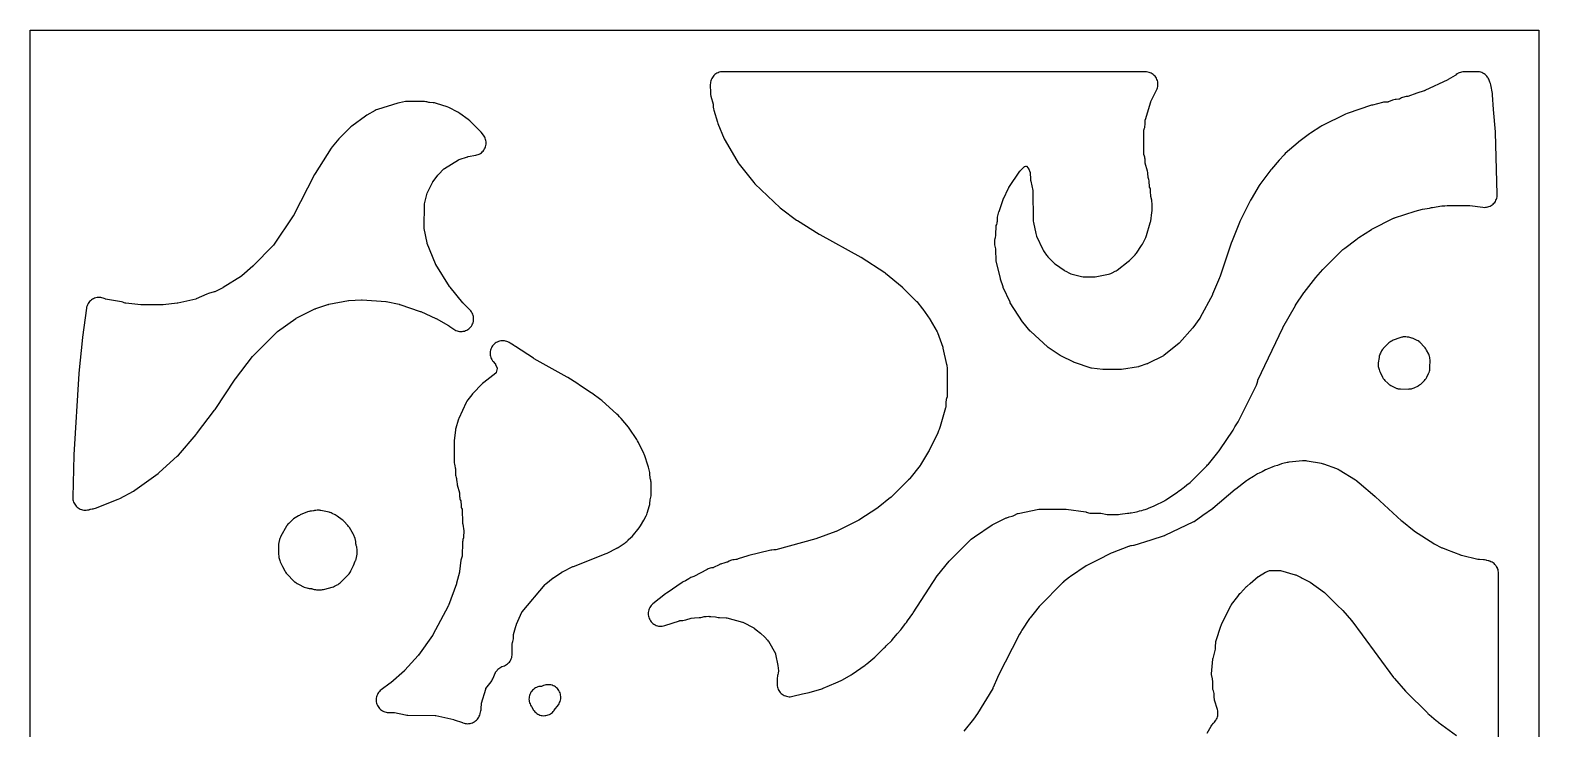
# Model space of a CAD drawing. Header units: millimetres. Extents: x 0 to 300, y 0 to 300.
# Drawn here: x 0 to 299.9, y 161.1 to 300 of the extents above; entities that cross this region are included whole.
import ezdxf

# ---------------------------------------------------------------- set-up
doc = ezdxf.new("R2010")
doc.units = ezdxf.units.MM
doc.layers.add('CUT', color=7, linetype='CONTINUOUS')

msp = doc.modelspace()

# ---------------------------------------------------------------- linework, layer by layer
at = {"layer": 'CUT'}
for points in [[(0.0501, 0.0006), (0.0029, 0.0029), (0.0006, 0.0501), (0, 0.0614), (0, 299.9386), (0.0006, 299.9499), (0.0029, 299.9971), (0.0501, 299.9994), (0.0614, 300), (299.8528, 300), (299.9113, 299.9971), (299.9141, 299.9386), (299.9141, 0.0614), (299.9113, 0.0029), (299.8528, 0), (299.8528, 0), (0.0614, 0)], [(122.8726, 183.7618), (122.909, 183.5152), (122.9699, 183.2735), (123.0544, 183.0391), (123.1619, 182.8143), (123.2913, 182.6013), (123.4412, 182.4022), (123.6102, 182.219), (123.7966, 182.0536), (123.9985, 181.9075), (124.214, 181.7823), (124.4409, 181.6791), (124.6769, 181.5991), (124.9197, 181.5429), (125.1669, 181.5112), (125.416, 181.5043), (125.6646, 181.5222), (125.9101, 181.5648), (126.1502, 181.6316), (129.0531, 182.5976), (129.0582, 182.5991), (129.1078, 182.6113), (129.134, 182.6152), (129.1576, 182.6173), (129.7389, 182.6543), (130.0377, 182.6915), (130.3298, 182.7644), (131.422, 183.1078), (132.0386, 183.1825), (133.0081, 183.2146), (133.309, 183.2429), (133.6043, 183.3072), (134.0066, 183.4208), (134.3933, 183.4676), (134.8995, 183.4715), (135.0079, 183.4623), (135.0874, 183.4556), (135.2805, 183.4393), (136.2144, 183.3605), (136.4769, 183.2936), (136.7453, 183.2407), (137.018, 183.2174), (138.3424, 183.1771), (138.3643, 183.1758), (138.4582, 183.1618), (138.4752, 183.1577), (141.5775, 182.311), (141.5955, 182.3056), (141.6345, 182.2906), (141.6411, 182.2875), (143.8647, 181.158), (143.8745, 181.1527), (143.8776, 181.1504), (143.8903, 181.1408), (143.9373, 181.1054), (144.3218, 180.8154), (145.1684, 180.1549), (146.0331, 179.3033), (146.601, 178.7236), (146.719, 178.5595), (146.7494, 178.5171), (146.7519, 178.5136), (146.7522, 178.5132), (148.1521, 176.0622), (148.1617, 176.0443), (148.1784, 176.0059), (148.1786, 176.0055), (148.1787, 176.0053), (148.1788, 176.0048), (148.1797, 176.0025), (148.1922, 175.9624), (148.1966, 175.9426), (148.6344, 173.7133), (148.7788, 172.6273), (148.7225, 172.1557), (148.6472, 171.9213), (148.5882, 171.7049), (148.5488, 171.4841), (148.5294, 171.2607), (148.4849, 170.1968), (148.4823, 170.1566), (148.4786, 169.908), (148.4996, 169.6603), (148.5451, 169.4159), (148.6147, 169.1773), (148.7076, 168.9467), (148.8229, 168.7265), (148.9596, 168.5188), (149.1162, 168.3258), (149.2912, 168.1492), (149.4828, 167.9909), (149.6893, 167.8524), (149.9084, 167.7351), (150.1382, 167.6402), (150.3762, 167.5685), (150.6202, 167.5208), (150.8677, 167.4976), (151.1162, 167.4991), (151.3635, 167.5253), (151.6068, 167.5759), (153.5534, 168.0826), (154.5476, 168.2458), (154.8609, 168.3182), (157.3653, 169.0695), (157.4821, 169.1118), (157.4986, 169.1168), (157.5459, 169.135), (157.6311, 169.1659), (157.6736, 169.1841), (160.1409, 170.2408), (160.141, 170.2408), (160.1411, 170.2409), (161.2347, 170.7092), (161.4916, 170.8372), (163.2326, 171.8328), (163.2343, 171.8337), (163.4355, 171.9619), (166.0263, 173.7919), (166.091, 173.8439), (166.1354, 173.8754), (166.3048, 174.0067), (167.914, 175.3683), (168.0624, 175.5046), (169.463, 176.8982), (169.776, 177.1834), (169.9379, 177.3452), (170.1932, 177.6248), (171.2652, 178.6914), (171.4299, 178.8722), (172.3456, 179.9816), (173.1024, 180.8102), (173.2744, 181.0205), (173.8279, 181.7774), (174.0311, 182.0236), (174.1877, 182.235), (174.4281, 182.5982), (175.4676, 184.0198), (175.5473, 184.1355), (180.3305, 191.5134), (180.3666, 191.566), (180.4054, 191.6165), (182.7141, 194.4589), (185.5197, 197.2734), (187.0398, 198.7844), (187.0398, 198.7845), (187.7055, 199.2535), (191.2298, 201.6449), (191.2456, 201.6549), (194.0227, 203.044), (194.0388, 203.0516), (194.1105, 203.0793), (194.1275, 203.0845), (194.614, 203.2215), (195.1948, 203.3851), (195.4428, 203.4692), (195.6807, 203.5787), (196.2705, 203.8889), (196.2867, 203.8969), (196.3229, 203.9117), (196.3603, 203.9229), (196.378, 203.9268), (200.5222, 204.7427), (203.3145, 204.7571), (205.9396, 204.7571), (205.9504, 204.7567), (209.8451, 204.2315), (209.8619, 204.2288), (209.8979, 204.2206), (209.9332, 204.209), (209.9485, 204.2028), (209.9547, 204.2002), (209.9551, 204.2), (209.9553, 204.1999), (210.1823, 204.1148), (210.4164, 204.0522), (210.6554, 204.0125), (210.8972, 203.9961), (212.7108, 203.9614), (212.7776, 203.9578), (212.7802, 203.9576), (212.8545, 203.9483), (214.0865, 203.7337), (214.315, 203.7047), (214.5451, 203.6968), (214.5756, 203.6972), (214.7105, 203.6943), (215.0602, 203.7029), (216.013, 203.7142), (216.2902, 203.7329), (216.2916, 203.7332), (216.3838, 203.7355), (216.701, 203.7636), (218.1527, 203.986), (218.4305, 203.9949), (218.6605, 204.0129), (218.8878, 204.052), (219.5864, 204.2057), (219.9063, 204.2547), (220.2121, 204.3214), (220.5518, 204.4181), (221.0092, 204.5187), (221.3497, 204.6195), (221.635, 204.7264), (221.8519, 204.7881), (222.0359, 204.8483), (222.2147, 204.9225), (222.4602, 205.0358), (223.3442, 205.3673), (223.5902, 205.4749), (225.5, 206.4359), (225.5555, 206.4689), (225.6236, 206.5037), (225.7915, 206.6067), (228.0838, 208.1411), (228.2425, 208.2565), (228.8994, 208.7753), (229.2093, 208.9914), (229.3956, 209.1348), (229.9553, 209.609), (230.576, 210.0991), (230.7884, 210.2874), (230.9777, 210.4754), (231.1965, 210.6608), (231.3628, 210.8152), (233.1653, 212.6482), (233.8851, 213.3631), (234.062, 213.5584), (234.0698, 213.568), (234.071, 213.5692), (234.2331, 213.751), (236.0757, 216.0318), (236.3033, 216.3113), (236.3199, 216.334), (236.3591, 216.3825), (236.4911, 216.5617), (239.1326, 220.503), (239.2777, 220.7486), (239.4966, 221.1729), (239.9838, 221.9185), (240.1267, 222.1673), (243.7753, 229.4581), (243.8602, 229.6468), (243.9292, 229.8418), (243.9818, 230.0419), (243.9851, 230.0572), (243.997, 230.1115), (244.0299, 230.2617), (244.035, 230.2823), (244.0646, 230.3691), (244.0732, 230.3886), (249.0055, 240.8203), (249.0249, 240.8594), (249.0293, 240.8675), (249.0457, 240.8978), (251.514, 245.2606), (251.5369, 245.2993), (251.5612, 245.3371), (253.204, 247.7891), (253.2281, 247.8238), (253.2535, 247.8577), (255.5842, 250.8532), (256.971, 252.4072), (257.8722, 253.3418), (260.3482, 255.7746), (260.5114, 255.9319), (260.5769, 255.9951), (260.6387, 256.0546), (260.9807, 256.3845), (261.3369, 256.6672), (263.5223, 258.3341), (263.834, 258.5719), (263.9478, 258.6587), (264.1028, 258.7769), (266.6317, 260.3914), (266.6851, 260.4236), (266.7384, 260.452), (271.0482, 262.6034), (271.1247, 262.6383), (271.2034, 262.6677), (275.3068, 264.036), (276.8196, 264.4124), (278.1552, 264.6096), (278.385, 264.6546), (278.6096, 264.7209), (278.7441, 264.7748), (280.6647, 265.0512), (280.7923, 265.064), (281.0232, 265.087), (281.2212, 265.1067), (281.7045, 265.1549), (284.4095, 265.1682), (286.1931, 265.1552), (288.8028, 264.8003), (289.0427, 264.7794), (289.2834, 264.7817), (289.5229, 264.8071), (289.7587, 264.8554), (289.9889, 264.9262), (290.2111, 265.0188), (290.4234, 265.1323), (290.6238, 265.2658), (290.8105, 265.4179), (290.9816, 265.5873), (291.1357, 265.7723), (291.2712, 265.9713), (291.387, 266.1824), (291.4819, 266.4037), (291.5551, 266.633), (291.6059, 266.8684), (291.6339, 267.1075), (291.6386, 267.3483), (291.6377, 267.3831), (291.2903, 279.6544), (291.2837, 279.7789), (290.9331, 284.2564), (290.9331, 284.2566), (290.9331, 284.2567), (290.933, 284.2571), (290.7056, 287.1612), (290.6928, 287.2585), (290.6714, 287.4215), (290.3503, 289.1546), (290.2831, 289.4293), (290.1854, 289.6946), (289.951, 290.2345), (289.8429, 290.4536), (289.7709, 290.5695), (289.7139, 290.6611), (289.5653, 290.855), (289.3985, 291.0334), (289.3853, 291.0451), (289.2151, 291.1947), (289.0168, 291.3374), (288.9143, 291.3969), (288.8055, 291.46), (288.7516, 291.4846), (288.5833, 291.5614), (288.3522, 291.6407), (288.1145, 291.697), (287.8725, 291.7298), (287.6284, 291.7389), (286.8247, 291.7295), (286.8246, 291.7295), (286.8244, 291.7295), (285.0118, 291.7082), (284.7807, 291.6947), (284.5518, 291.66), (284.3271, 291.6042), (284.1086, 291.5279), (283.898, 291.4317), (283.7577, 291.3511), (283.6973, 291.3164), (283.508, 291.1831), (283.4606, 291.1425), (283.332, 291.0328), (283.3292, 291.0302), (283.318, 291.0197), (283.2829, 290.9934), (283.2657, 290.9825), (281.9044, 290.1755), (281.8548, 290.1477), (281.804, 290.1222), (277.2378, 287.9741), (277.2224, 287.9669), (277.2203, 287.966), (277.1578, 287.9388), (277.0917, 287.9146), (275.6916, 287.4483), (273.8691, 286.8412), (273.8558, 286.8372), (273.8504, 286.8355), (273.7681, 286.8173), (273.7487, 286.8146), (273.5092, 286.7872), (273.2819, 286.7506), (273.059, 286.6932), (272.8424, 286.6156), (272.6338, 286.5183), (272.222, 286.3028), (272.2047, 286.2943), (272.1808, 286.2848), (272.1662, 286.279), (272.137, 286.2739), (272.1254, 286.2719), (272.1062, 286.27), (271.5754, 286.2329), (271.3252, 286.2026), (271.0793, 286.1473), (270.8402, 286.0676), (270.0086, 285.7427), (269.9908, 285.7363), (269.9902, 285.736), (269.9497, 285.7249), (269.9082, 285.718), (269.8887, 285.7163), (269.276, 285.6795), (269.0482, 285.6553), (268.8236, 285.6104), (266.8331, 285.1162), (266.7571, 285.0941), (266.6431, 285.061), (261.8259, 283.4512), (261.4989, 283.3155), (256.7783, 280.9515), (256.567, 280.8325), (254.5163, 279.5429), (254.3384, 279.42), (252.2058, 277.806), (252.097, 277.7174), (252.0673, 277.6932), (249.52, 275.4622), (249.3005, 275.2446), (248.3248, 274.1493), (246.7616, 272.3947), (246.6176, 272.2174), (244.4559, 269.2918), (244.3246, 269.0953), (242.7028, 266.4005), (242.6083, 266.2287), (240.5444, 262.0974), (240.4699, 261.9481), (240.3851, 261.7593), (238.7879, 257.7663), (238.7841, 257.7558), (238.7392, 257.6338), (236.469, 250.8747), (236.4549, 250.835), (236.4394, 250.7958), (235.0728, 247.5154), (235.0503, 247.4648), (235.0381, 247.4404), (235.0255, 247.4152), (232.6222, 242.885), (232.5815, 242.8141), (232.536, 242.7463), (231.1649, 240.8457), (231.1315, 240.8019), (231.1268, 240.7957), (231.0861, 240.7477), (228.4792, 237.8375), (228.4756, 237.8337), (228.4187, 237.7793), (228.4051, 237.7678), (225.386, 235.341), (225.3702, 235.329), (225.2981, 235.2826), (225.2806, 235.2732), (222.1609, 233.705), (222.1362, 233.6937), (222.084, 233.6697), (222.0049, 233.64), (220.4326, 233.1124), (220.4279, 233.1109), (220.3983, 233.1033), (220.3544, 233.0922), (220.3375, 233.0889), (216.9825, 232.5248), (216.9823, 232.5248), (216.9772, 232.524), (216.8959, 232.517), (216.8895, 232.5169), (216.8774, 232.5166), (213.3702, 232.5255), (213.3009, 232.5277), (213.2486, 232.5324), (213.2319, 232.534), (211.0135, 232.799), (210.9948, 232.8017), (210.9151, 232.8194), (210.897, 232.8249), (207.6028, 233.9168), (207.538, 233.9409), (207.5221, 233.9468), (207.5108, 233.952), (207.4437, 233.9826), (204.8762, 235.2696), (204.8095, 235.3057), (204.8074, 235.307), (204.7451, 235.3461), (202.3934, 236.9277), (202.3226, 236.9791), (202.2559, 237.0357), (198.9201, 240.0753), (198.8621, 240.1319), (198.808, 240.1923), (197.363, 241.9231), (197.3183, 241.9801), (197.2771, 242.0397), (194.83, 245.8239), (194.8275, 245.8278), (194.7931, 245.8902), (194.7904, 245.896), (194.7861, 245.9048), (193.4532, 248.839), (193.4289, 248.8964), (193.4257, 248.9053), (193.4077, 248.955), (192.8954, 250.4913), (192.8785, 250.5465), (192.8642, 250.6025), (192.0551, 254.1382), (192.0523, 254.1521), (192.0513, 254.1568), (192.0412, 254.2384), (192.0411, 254.2411), (192.0403, 254.2574), (191.9947, 256.2733), (191.9745, 256.5393), (191.926, 256.8017), (191.8499, 257.0573), (191.7632, 257.3), (191.7615, 257.3053), (191.7488, 257.353), (191.747, 257.3761), (191.7465, 257.3823), (191.7461, 257.4071), (191.7541, 258.2502), (191.7548, 258.2694), (191.7549, 258.2715), (191.7606, 258.317), (191.762, 258.3231), (191.7713, 258.3617), (191.7781, 258.3819), (191.8167, 258.4872), (191.8499, 258.578), (191.9052, 258.7593), (191.93, 258.8404), (191.9808, 259.1101), (192.0018, 259.3837), (192.0374, 261.0395), (192.0383, 261.058), (192.043, 261.0975), (192.0492, 261.1163), (192.0555, 261.1354), (192.0557, 261.1359), (192.0626, 261.1525), (192.0637, 261.1549), (192.0655, 261.1589), (192.1498, 261.3758), (192.2136, 261.5995), (192.2393, 261.7373), (192.2563, 261.8282), (192.2776, 262.0598), (192.3061, 262.692), (192.307, 262.7037), (192.3074, 262.7103), (192.3185, 262.7874), (192.3187, 262.7889), (192.3227, 262.8069), (192.5811, 263.8605), (192.5935, 263.9071), (192.6079, 263.9533), (193.4014, 266.3356), (193.43, 266.4125), (193.4559, 266.4695), (193.4639, 266.4873), (194.4889, 268.5593), (194.5267, 268.6296), (194.5691, 268.6973), (196.7692, 271.9586), (196.779, 271.9724), (196.8189, 272.0213), (196.8252, 272.029), (196.8367, 272.0414), (197.6432, 272.8677), (197.6555, 272.8797), (197.6835, 272.9035), (197.7179, 272.9156), (197.7346, 272.9202), (197.9519, 272.975), (197.9703, 272.9791), (198.01, 272.9849), (198.0412, 272.9596), (198.055, 272.9467), (198.4079, 272.5956), (198.4218, 272.581), (198.4489, 272.5475), (198.4683, 272.5089), (198.4759, 272.4903), (198.7643, 271.7196), (198.7708, 271.7009), (198.7814, 271.6597), (198.7877, 271.6175), (198.789, 271.5978), (198.8385, 270.4134), (198.8578, 270.1908), (198.8969, 269.9707), (199.315, 268.1069), (199.3187, 268.0877), (199.3286, 268.0036), (199.3293, 267.984), (199.3983, 262.2698), (199.413, 262.0277), (199.4511, 261.7882), (199.9115, 259.5869), (199.9827, 259.3206), (200.0828, 259.0638), (201.305, 256.3761), (201.4179, 256.1572), (201.5518, 255.9505), (202.0487, 255.2601), (202.1686, 255.1066), (202.3001, 254.9628), (203.4833, 253.7663), (203.6407, 253.6202), (203.8102, 253.4882), (205.5341, 252.2598), (205.6955, 252.154), (205.8645, 252.0609), (206.6269, 251.6787), (206.8678, 251.5734), (207.1185, 251.494), (208.7382, 251.0732), (209.0178, 251.0174), (209.3019, 250.9938), (211.1561, 250.9456), (211.4241, 250.953), (211.6898, 250.9891), (214.3932, 251.5052), (214.626, 251.5613), (214.8523, 251.6395), (215.0702, 251.7389), (215.7015, 252.0645), (215.8941, 252.1749), (216.0762, 252.3019), (218.2829, 253.9927), (218.5492, 254.2286), (219.6499, 255.3533), (219.7977, 255.5184), (219.9303, 255.6959), (220.9283, 257.1633), (221.0983, 257.4532), (221.7702, 258.8002), (221.8581, 258.9971), (221.9286, 259.2008), (222.671, 261.6863), (222.7179, 261.8679), (222.751, 262.0525), (222.9941, 263.7751), (223.0186, 264.1114), (223.0264, 265.6107), (223.0105, 265.9058), (222.9599, 266.1969), (222.79, 266.9181), (222.7862, 266.9361), (222.7757, 267.0146), (222.7746, 267.033), (222.7424, 267.9207), (222.7235, 268.1503), (222.6835, 268.3773), (222.6228, 268.5995), (222.5419, 268.8153), (222.5213, 268.8631), (222.5149, 268.8792), (222.5034, 268.9147), (222.4987, 268.9512), (222.4977, 268.9687), (222.4665, 269.8301), (222.4474, 270.0611), (222.407, 270.2894), (222.3456, 270.513), (222.2637, 270.7299), (222.2404, 270.7841), (222.2289, 270.8169), (222.2234, 270.8543), (222.2221, 270.8718), (222.1924, 271.4294), (222.1654, 271.6859), (222.1122, 271.9382), (221.6858, 273.5441), (221.6811, 273.5637), (221.6679, 273.6499), (221.6665, 273.67), (221.637, 274.3281), (221.6179, 274.5443), (221.5801, 274.758), (221.524, 274.9676), (221.4498, 275.1716), (221.429, 275.2221), (221.4224, 275.2392), (221.4109, 275.2769), (221.4071, 275.3162), (221.4066, 275.3345), (221.4055, 280.1319), (221.4059, 280.1487), (221.4091, 280.1848), (221.4186, 280.2194), (221.4242, 280.2354), (221.4851, 280.398), (221.5653, 280.653), (221.6179, 280.9151), (221.6422, 281.1812), (221.6779, 282.1353), (221.6782, 282.1407), (221.6844, 282.1919), (221.6899, 282.218), (221.6964, 282.241), (222.7734, 285.7552), (222.775, 285.7602), (222.8044, 285.8347), (222.8122, 285.8512), (223.9377, 288.1035), (224.0353, 288.325), (224.111, 288.5549), (224.1641, 288.791), (224.1942, 289.0312), (224.2008, 289.2731), (224.1841, 289.5146), (224.144, 289.7533), (224.0811, 289.9871), (223.9959, 290.2136), (223.8891, 290.4308), (223.7619, 290.6367), (223.6153, 290.8294), (223.4508, 291.0069), (223.2699, 291.1677), (223.0743, 291.3103), (222.8658, 291.4333), (222.6464, 291.5355), (222.4182, 291.616), (222.1832, 291.6741), (221.9437, 291.7092), (221.7019, 291.721), (137.7112, 291.7402), (137.4628, 291.7279), (137.2168, 291.6909), (136.9758, 291.6298), (136.742, 291.5449), (136.5178, 291.4373), (136.3054, 291.3079), (136.1069, 291.158), (135.9243, 290.9892), (135.7593, 290.803), (135.6137, 290.6014), (135.4888, 290.3863), (135.3859, 290.1599), (135.3061, 289.9243), (135.25, 289.682), (135.2183, 289.4353), (135.2112, 289.1867), (135.2476, 287.4848), (135.271, 287.1925), (135.3286, 286.905), (135.7439, 285.3188), (135.7483, 285.3003), (135.761, 285.2189), (135.7624, 285.1998), (135.7898, 284.6861), (135.8231, 284.3913), (135.8911, 284.1026), (136.6081, 281.7049), (136.6955, 281.4598), (137.9827, 278.3702), (138.1381, 278.0597), (140.7526, 273.6355), (140.9434, 273.3574), (143.8305, 269.7038), (144.0735, 269.4382), (149.1277, 264.6544), (149.3629, 264.4577), (152.3672, 262.2432), (152.5232, 262.1371), (156.8276, 259.4403), (156.9541, 259.3661), (165.1204, 254.8941), (165.1589, 254.872), (165.1966, 254.8485), (169.8936, 251.8011), (169.9504, 251.7618), (170.0049, 251.7194), (173.3497, 248.951), (173.3938, 248.9126), (173.436, 248.8722), (176.1609, 246.1252), (176.201, 246.0828), (176.2389, 246.0385), (177.4189, 244.5897), (177.4424, 244.56), (177.4649, 244.5295), (178.8721, 242.5584), (178.909, 242.5035), (178.9428, 242.4467), (180.2793, 240.0519), (180.3461, 239.9058), (181.416, 236.9545), (181.44, 236.8809), (181.4592, 236.8058), (182.1778, 233.5586), (182.1972, 233.4394), (182.2217, 233.2879), (182.2248, 233.2688), (182.2854, 232.8959), (182.2754, 227.0686), (182.2754, 227.068), (182.2744, 227.0591), (182.2639, 227.0144), (182.2572, 226.9942), (182.19, 226.8072), (182.1158, 226.5617), (182.067, 226.3098), (182.0583, 226.2114), (182.0419, 226.0395), (182.0009, 225.0584), (181.9992, 225.0356), (181.9831, 224.938), (181.9773, 224.9158), (180.8909, 221.2194), (180.681, 220.6355), (180.5801, 220.355), (180.5729, 220.3349), (180.3607, 219.7447), (178.6653, 216.3507), (178.6435, 216.3091), (178.6201, 216.2685), (178.6104, 216.2524), (177.0128, 213.5987), (176.9717, 213.535), (176.9265, 213.4741), (174.8465, 210.8444), (174.8406, 210.8374), (174.6164, 210.6039), (171.0904, 207.1019), (171.0554, 207.069), (168.5907, 205.1225), (168.5464, 205.0891), (168.5006, 205.0578), (164.7179, 202.6042), (160.2491, 200.3663), (160.1922, 200.3396), (160.134, 200.316), (156.2096, 198.8441), (148.2192, 196.711), (148.2012, 196.7067), (148.1222, 196.6938), (148.1037, 196.6921), (147.978, 196.6841), (147.9772, 196.6841), (147.8041, 196.673), (147.4494, 196.6504), (147.2247, 196.6259), (147.003, 196.5811), (142.8616, 195.5475), (142.695, 195.4998), (140.7654, 194.8734), (140.476, 194.7794), (140.4694, 194.7775), (140.4541, 194.773), (140.3806, 194.7588), (140.357, 194.7542), (140.3342, 194.7519), (140.2556, 194.7464), (139.9515, 194.7251), (139.8342, 194.7108), (139.698, 194.6943), (139.4489, 194.6377), (139.2068, 194.5561), (138.9744, 194.4502), (138.5937, 194.2526), (138.5811, 194.2464), (138.5764, 194.2441), (138.5586, 194.2371), (138.4992, 194.2136), (138.4809, 194.208), (137.8996, 194.0444), (137.416, 193.9083), (137.2692, 193.8587), (137.1715, 193.8256), (137.0351, 193.7632), (136.9369, 193.7182), (135.8678, 193.1605), (135.8487, 193.1512), (135.806, 193.1348), (135.7639, 193.1238), (135.7507, 193.1218), (135.4323, 193.0805), (135.213, 193.0421), (134.998, 192.9844), (134.7889, 192.9077), (134.5876, 192.8127), (131.9168, 191.4047), (131.3634, 191.1855), (131.1372, 191.0827), (130.9223, 190.9579), (130.2866, 190.5452), (129.8321, 190.3056), (129.6038, 190.1692), (126.6293, 188.1706), (126.523, 188.1016), (126.3311, 187.9637), (123.8075, 185.9626), (123.6202, 185.7982), (123.4502, 185.616), (123.2992, 185.4177), (123.1686, 185.2054), (123.0599, 184.9812), (122.974, 184.7472), (122.9118, 184.5059), (122.874, 184.2596), (122.8609, 184.0107)], [(9.5295, 205.0366), (9.7376, 204.9052), (9.9576, 204.7948), (10.1874, 204.7067), (10.4247, 204.6415), (10.6673, 204.6), (10.9128, 204.5826), (11.1588, 204.5894), (11.403, 204.6204), (11.6429, 204.6752), (11.8345, 204.7393), (11.835, 204.7378), (11.8768, 204.7531), (11.9114, 204.7632), (11.947, 204.7701), (11.963, 204.7722), (12.317, 204.8097), (12.5358, 204.8428), (12.7509, 204.895), (12.9604, 204.9661), (17.5181, 206.7403), (17.8129, 206.8777), (20.5594, 208.3833), (20.8121, 208.542), (25.4304, 211.8451), (25.6663, 212.0365), (29.2521, 215.3266), (29.4544, 215.5352), (32.992, 219.6337), (33.0837, 219.7464), (36.6759, 224.433), (36.7794, 224.5785), (40.7577, 230.6177), (40.7803, 230.6508), (40.8041, 230.6831), (44.199, 235.1512), (44.2505, 235.2144), (44.3063, 235.2739), (49.0965, 240.0518), (49.1004, 240.0555), (49.1638, 240.1091), (49.1789, 240.1204), (52.8154, 242.6725), (52.8193, 242.6751), (52.8805, 242.712), (52.8949, 242.7196), (56.6134, 244.5795), (56.6896, 244.6143), (56.768, 244.6437), (59.2039, 245.4597), (59.2756, 245.4812), (59.3485, 245.4982), (63.2491, 246.2791), (63.2542, 246.28), (63.3317, 246.2894), (63.3495, 246.2904), (65.8612, 246.3797), (65.922, 246.3803), (65.9828, 246.3779), (70.7109, 246.0632), (70.7156, 246.0628), (70.7863, 246.0531), (70.8022, 246.05), (73.3394, 245.4976), (73.4016, 245.4823), (73.4629, 245.4636), (77.5436, 244.1028), (77.6022, 244.0815), (77.6596, 244.0572), (80.6348, 242.7054), (80.6784, 242.6845), (80.7211, 242.6619), (83.1481, 241.3122), (83.2049, 241.2785), (83.2598, 241.2416), (84.2114, 240.5645), (84.4199, 240.4311), (84.6405, 240.3191), (84.8711, 240.2294), (85.1094, 240.1629), (85.3532, 240.1204), (85.5999, 240.1021), (85.8473, 240.1083), (86.0928, 240.139), (86.3341, 240.1937), (86.5688, 240.272), (86.7946, 240.3732), (87.0093, 240.4962), (87.2108, 240.6398), (87.3971, 240.8026), (87.5665, 240.983), (87.7171, 241.1793), (87.8476, 241.3896), (87.9567, 241.6116), (88.0433, 241.8434), (88.1065, 242.0826), (88.1458, 242.3269), (88.1608, 242.5739), (88.1512, 242.8212), (88.1173, 243.0663), (88.0593, 243.3068), (87.9778, 243.5404), (87.8737, 243.7649), (87.7478, 243.9779), (87.6015, 244.1775), (87.4362, 244.3616), (86.0841, 245.7253), (86.046, 245.7655), (86.0098, 245.8075), (83.467, 248.8999), (83.4203, 248.9606), (83.3776, 249.0242), (80.6135, 253.4368), (80.6048, 253.4515), (80.5716, 253.517), (80.5649, 253.5327), (78.9461, 257.6023), (78.94, 257.6187), (78.9187, 257.6914), (78.915, 257.7085), (78.3524, 260.5995), (78.3493, 260.6181), (78.3418, 260.6991), (78.3415, 260.7179), (78.3791, 265.3167), (78.3799, 265.3385), (78.3916, 265.4321), (78.3962, 265.4535), (78.9252, 267.6075), (78.9308, 267.6277), (78.9621, 267.7127), (78.9709, 267.7317), (80.0272, 269.8424), (80.0354, 269.8577), (80.075, 269.9214), (80.0851, 269.9355), (81.0381, 271.1926), (81.0911, 271.2576), (81.1486, 271.3188), (82.258, 272.419), (82.2738, 272.4338), (82.3474, 272.4916), (82.3655, 272.5035), (85.1599, 274.2189), (85.1785, 274.2295), (85.2623, 274.2687), (85.2825, 274.276), (86.9175, 274.8223), (87.0007, 274.8468), (87.0855, 274.8651), (88.5807, 275.1323), (88.8205, 275.1874), (89.0538, 275.2659), (89.2782, 275.3669), (89.4916, 275.4896), (89.6919, 275.6325), (89.8772, 275.7945), (90.0457, 275.974), (90.1957, 276.1691), (90.3257, 276.378), (90.4346, 276.5987), (90.5213, 276.8291), (90.5849, 277.0668), (90.6248, 277.3097), (90.6407, 277.5553), (90.6323, 277.8013), (90.5998, 278.0452), (90.5435, 278.2848), (90.4638, 278.5177), (90.3617, 278.7416), (90.238, 278.9544), (90.094, 279.154), (89.6541, 279.7045), (89.4578, 279.9225), (87.3792, 281.9755), (87.1024, 282.2116), (85.3985, 283.4631), (85.2248, 283.5798), (85.042, 283.6816), (83.2001, 284.608), (82.867, 284.7464), (80.8068, 285.4329), (80.5843, 285.4957), (80.3569, 285.5378), (80.1266, 285.5586), (79.401, 285.5906), (79.378, 285.5923), (79.28, 285.6088), (79.2577, 285.6147), (78.8767, 285.7281), (78.6417, 285.7859), (78.4021, 285.8206), (78.1604, 285.832), (75.054, 285.8282), (74.8349, 285.8184), (74.6175, 285.7893), (73.4227, 285.5759), (73.118, 285.5015), (69.0601, 284.2363), (68.8039, 284.1407), (68.5597, 284.0178), (66.9187, 283.0759), (66.6916, 282.9286), (63.928, 280.9161), (63.7764, 280.7965), (63.6344, 280.6654), (61.5207, 278.5575), (61.3619, 278.3835), (60.0305, 276.7787), (59.8429, 276.5207), (56.6509, 271.4839), (56.5392, 271.2887), (52.3711, 263.1817), (52.3372, 263.1203), (52.2997, 263.0609), (48.3876, 257.2518), (48.3775, 257.2376), (48.33, 257.1793), (48.318, 257.1666), (44.3403, 253.1279), (44.3065, 253.095), (44.2714, 253.0634), (42.0777, 251.163), (42.0739, 251.1598), (42.0131, 251.1147), (41.9987, 251.1052), (38.3677, 248.8443), (38.3208, 248.8166), (38.2727, 248.7911), (36.7083, 248.0052), (36.6921, 247.9975), (36.6197, 247.9694), (36.6026, 247.9641), (35.4569, 247.6415), (35.1173, 247.5188), (33.0156, 246.5826), (32.9988, 246.5756), (32.9243, 246.5507), (32.9067, 246.5462), (29.3642, 245.7327), (29.2905, 245.7182), (29.2161, 245.7084), (26.4319, 245.4298), (26.3752, 245.4255), (26.3182, 245.4239), (22.1458, 245.4064), (22.0862, 245.4076), (22.0268, 245.4118), (19.0076, 245.7019), (18.988, 245.7043), (18.9463, 245.7128), (18.9058, 245.7257), (18.8875, 245.7331), (18.6864, 245.8209), (18.4116, 245.9222), (18.1268, 245.9907), (15.0066, 246.55), (15.0015, 246.551), (14.9243, 246.5712), (14.907, 246.5769), (14.5021, 246.7215), (14.2659, 246.7929), (14.0238, 246.8406), (13.7781, 246.8643), (13.5313, 246.8636), (13.2858, 246.8386), (13.0439, 246.7895), (12.8081, 246.7168), (12.5805, 246.6212), (12.3635, 246.5037), (12.1592, 246.3653), (11.9695, 246.2074), (11.7963, 246.0316), (11.6412, 245.8396), (11.5059, 245.6332), (11.3915, 245.4145), (11.2993, 245.1856), (11.2301, 244.9487), (11.1846, 244.7061), (10.4019, 238.9889), (10.3913, 238.8998), (9.6796, 231.8176), (9.6716, 231.7187), (8.6939, 215.572), (8.6902, 215.4875), (8.4678, 207.1487), (8.4734, 206.9026), (8.5031, 206.6583), (8.5567, 206.4181), (8.6337, 206.1843), (8.7333, 205.9592), (8.8545, 205.745), (8.9962, 205.5438), (9.157, 205.3575), (9.3353, 205.1879)], [(68.8042, 167.2134), (68.7817, 166.9651), (68.784, 166.7158), (68.8112, 166.4679), (68.863, 166.224), (68.9387, 165.9865), (69.0378, 165.7577), (69.1591, 165.5399), (69.3016, 165.3353), (69.4637, 165.1459), (69.6439, 164.9735), (69.8403, 164.82), (70.0511, 164.6868), (70.274, 164.5753), (70.507, 164.4865), (70.7477, 164.4213), (70.9936, 164.3805), (71.2424, 164.3644), (72.3162, 164.3484), (72.3338, 164.3477), (72.4094, 164.3395), (72.4267, 164.3363), (74.6173, 163.8875), (74.8512, 163.851), (75.0876, 163.8368), (80.4868, 163.7688), (80.5066, 163.768), (80.5915, 163.7579), (80.611, 163.7541), (84.1918, 162.941), (84.2503, 162.9262), (84.3079, 162.9084), (85.9189, 162.3665), (85.9239, 162.3647), (86.0333, 162.3192), (86.2608, 162.2372), (86.4951, 162.1775), (86.734, 162.1408), (86.9754, 162.1273), (87.217, 162.1372), (87.4565, 162.1704), (87.6917, 162.2266), (87.9203, 162.3052), (88.1403, 162.4056), (88.3495, 162.5267), (88.5461, 162.6675), (88.7281, 162.8266), (88.894, 163.0025), (89.042, 163.1937), (89.1709, 163.3982), (89.2795, 163.6143), (89.3666, 163.8398), (89.4316, 164.0727), (89.4396, 164.1079), (89.4453, 164.1263), (89.5481, 164.4304), (89.6146, 164.6638), (89.6582, 164.9027), (89.6783, 165.1446), (89.7121, 166.1187), (89.7124, 166.124), (89.7182, 166.1745), (89.7236, 166.2002), (89.7298, 166.2229), (90.5674, 169.0226), (90.5725, 169.0385), (90.5859, 169.072), (90.6048, 169.1022), (90.6147, 169.116), (91.638, 170.4696), (91.7615, 170.6486), (91.869, 170.8377), (91.9596, 171.0354), (92.483, 172.3225), (92.4915, 172.3418), (92.5132, 172.3817), (92.5393, 172.4189), (92.5529, 172.4351), (93.1033, 173.0573), (93.1153, 173.0703), (93.143, 173.0962), (93.173, 173.1195), (93.1877, 173.1292), (93.739, 173.4787), (93.7539, 173.4876), (93.7877, 173.5048), (93.7926, 173.5062), (94.0254, 173.5622), (94.2613, 173.6445), (94.4878, 173.75), (94.7026, 173.8775), (94.9036, 174.0259), (95.0889, 174.1936), (95.2564, 174.3789), (95.4046, 174.58), (95.532, 174.795), (95.6374, 175.0215), (95.7195, 175.2575), (95.7777, 175.5004), (95.8114, 175.748), (95.8202, 175.9977), (95.7927, 177.856), (95.7928, 177.8615), (95.7961, 177.9104), (95.8033, 177.9388), (95.8108, 177.9623), (95.9161, 178.2641), (95.9838, 178.4928), (96.0294, 178.7269), (96.0525, 178.9644), (96.0902, 179.7273), (96.0918, 179.7487), (96.107, 179.8404), (96.1123, 179.8612), (96.6453, 181.7265), (96.6709, 181.8057), (96.7021, 181.883), (97.7663, 184.278), (97.7737, 184.2938), (97.7922, 184.3267), (97.8136, 184.3577), (97.8246, 184.3714), (102.3924, 189.8181), (102.405, 189.8324), (102.4637, 189.8895), (102.4783, 189.9017), (103.9835, 191.0967), (104.0222, 191.1262), (104.0621, 191.154), (105.6935, 192.245), (105.757, 192.2845), (105.8227, 192.3201), (107.8827, 193.3507), (107.9312, 193.3736), (107.9807, 193.3944), (114.5087, 195.9553), (114.7168, 196.0481), (116.6268, 197.0064), (116.7143, 197.0577), (116.8004, 197.1054), (116.8371, 197.1297), (116.907, 197.1706), (118.2825, 198.1017), (118.4421, 198.2192), (118.5919, 198.349), (118.8366, 198.5786), (118.8631, 198.6), (118.9108, 198.6482), (119.4357, 199.1408), (119.6446, 199.3622), (121.0704, 201.0711), (121.2108, 201.2562), (121.3334, 201.4535), (121.9615, 202.578), (122.4507, 203.4442), (122.5795, 203.7072), (122.6767, 203.9835), (123.1115, 205.4976), (123.1629, 205.7116), (123.1952, 205.9293), (123.2667, 206.6169), (123.3863, 207.1434), (123.4328, 207.4183), (123.4484, 207.6967), (123.4486, 208.3679), (123.4612, 208.4886), (123.4743, 208.7786), (123.4602, 209.8936), (123.448, 210.1109), (123.4169, 210.3264), (123.3672, 210.5382), (123.2993, 210.745), (123.2472, 210.883), (123.2407, 210.9018), (123.23, 210.9428), (123.2285, 210.9636), (123.1903, 211.8184), (123.1671, 212.0642), (123.1197, 212.3066), (122.9118, 213.1475), (122.8565, 213.3383), (122.1152, 215.5617), (122.0723, 215.6659), (122.0525, 215.722), (122.0129, 215.81), (121.9842, 215.8798), (121.0092, 217.85), (120.9001, 218.0417), (120.7346, 218.3719), (120.573, 218.6486), (119.0753, 220.8724), (118.919, 221.0802), (117.4933, 222.7839), (117.2675, 223.0204), (117.1237, 223.1525), (116.8788, 223.4351), (116.6584, 223.6592), (113.6234, 226.3796), (113.4292, 226.5369), (111.6269, 227.8531), (111.5105, 227.9332), (109.8152, 229.03), (108.3093, 230.0671), (108.124, 230.1831), (107.3893, 230.5994), (106.8692, 230.936), (106.7323, 231.0184), (100.1942, 234.6784), (100.1718, 234.6915), (100.1688, 234.6933), (100.0593, 234.7629), (96.4857, 237.0821), (96.3304, 237.1924), (96.1203, 237.3263), (96.0707, 237.3514), (95.4482, 237.7554), (95.4201, 237.7742), (95.3972, 237.7905), (95.1931, 237.9212), (94.9773, 238.0316), (94.7518, 238.1205), (94.5188, 238.1872), (94.2804, 238.2311), (94.0389, 238.2516), (93.7965, 238.2486), (93.5556, 238.2222), (93.3183, 238.1726), (93.087, 238.1003), (92.8638, 238.0058), (92.6507, 237.8902), (92.4499, 237.7546), (92.2631, 237.6001), (92.0922, 237.4282), (91.9387, 237.2406), (91.8041, 237.039), (91.6897, 236.8254), (91.5965, 236.6016), (91.5254, 236.3699), (91.4771, 236.1324), (91.452, 235.8913), (91.4503, 235.649), (91.4722, 235.4076), (91.5173, 235.1694), (91.5852, 234.9368), (91.6754, 234.7118), (91.7869, 234.4966), (91.9188, 234.2932), (92.0697, 234.1035), (92.4659, 233.6524), (92.4786, 233.6372), (92.5032, 233.6023), (92.524, 233.565), (92.5323, 233.547), (92.8358, 232.836), (92.8425, 232.8193), (92.854, 232.7828), (92.8474, 232.745), (92.843, 232.7276), (92.6155, 231.9113), (92.6098, 231.8926), (92.5944, 231.8538), (92.5646, 231.8247), (92.5497, 231.8122), (90.1844, 229.9384), (89.9538, 229.7313), (87.9507, 227.6933), (87.7706, 227.4889), (86.9795, 226.4858), (86.8125, 226.2465), (86.6745, 225.9893), (85.2091, 222.8289), (85.1334, 222.6472), (85.0723, 222.4602), (84.6153, 220.8509), (84.5694, 220.6612), (84.5384, 220.4684), (84.2914, 218.4277), (84.2734, 218.1028), (84.3135, 214.0096), (84.3348, 213.7075), (84.3925, 213.4102), (84.5017, 212.9865), (84.5064, 212.966), (84.5191, 212.876), (84.5203, 212.855), (84.5502, 211.7965), (84.5684, 211.5578), (84.6094, 211.3219), (84.6727, 211.091), (84.7578, 210.8673), (84.7641, 210.8528), (84.7767, 210.8176), (84.7825, 210.7806), (84.784, 210.7632), (84.8239, 210.1299), (84.8515, 209.8853), (84.903, 209.6446), (85.3302, 208.0391), (85.3349, 208.0191), (85.3483, 207.9316), (85.3497, 207.9112), (85.375, 207.307), (85.3952, 207.0774), (85.4366, 206.8506), (85.4986, 206.6286), (85.5808, 206.4133), (85.602, 206.3647), (85.6085, 206.3487), (85.6202, 206.3133), (85.6251, 206.2768), (85.6262, 206.2593), (85.6523, 205.6357), (85.672, 205.4107), (85.7118, 205.1884), (85.7716, 204.9706), (85.8507, 204.7591), (85.8693, 204.7157), (85.8759, 204.699), (85.8876, 204.6622), (85.8921, 204.6238), (85.8929, 204.6058), (85.9407, 202.1649), (85.9524, 201.9672), (85.9797, 201.771), (86.209, 200.4975), (86.212, 200.4773), (86.2181, 200.3891), (86.2179, 200.3686), (86.1731, 199.2421), (86.1715, 199.2194), (86.1557, 199.1225), (86.1501, 199.1005), (86.0388, 198.7163), (85.9867, 198.5013), (85.9538, 198.2826), (85.9404, 198.0618), (85.8988, 195.5318), (85.8981, 195.5146), (85.8942, 195.4779), (85.8837, 195.4429), (85.8776, 195.4267), (85.7937, 195.2177), (85.7235, 195.0194), (85.6703, 194.8158), (85.6344, 194.6085), (85.3451, 192.3866), (85.3342, 192.3181), (85.3192, 192.2503), (84.7764, 190.0881), (84.7586, 190.0246), (84.7373, 189.9622), (83.1319, 185.6537), (83.1031, 185.5833), (83.0698, 185.5149), (80.0561, 179.7865), (80.0146, 179.714), (79.9681, 179.6445), (77.1799, 175.7774), (77.1431, 175.729), (77.1039, 175.6826), (74.492, 172.7445), (74.4414, 172.691), (74.3876, 172.6407), (71.6761, 170.2599), (71.6359, 170.2262), (71.5942, 170.1942), (69.8018, 168.8805), (69.6083, 168.7233), (69.4314, 168.5476), (69.2729, 168.3551), (69.1344, 168.1478), (69.0172, 167.9278), (68.9225, 167.6971), (68.8513, 167.4582)], [(268.993, 230.7603), (269.1453, 230.549), (269.3187, 230.3546), (269.8648, 229.8035), (270.066, 229.6214), (270.2132, 229.5146), (270.2857, 229.4621), (270.5213, 229.3276), (271.3137, 228.9308), (271.5248, 228.8371), (271.6569, 228.7924), (271.7436, 228.7632), (271.8509, 228.7377), (271.9683, 228.7098), (272.1969, 228.6774), (272.3592, 228.6695), (272.4276, 228.6662), (274.0344, 228.6626), (274.1175, 228.6663), (274.265, 228.6728), (274.385, 228.6893), (274.4937, 228.7042), (274.6004, 228.729), (274.7186, 228.7565), (274.9376, 228.8294), (275.149, 228.9221), (275.9664, 229.3267), (276.0209, 229.3576), (276.2059, 229.4622), (276.3019, 229.5314), (276.4291, 229.6232), (276.5284, 229.7129), (276.6332, 229.8077), (277.1693, 230.3487), (277.3461, 230.5473), (277.5009, 230.7635), (277.6318, 230.995), (278.0146, 231.7648), (278.0677, 231.8849), (278.1073, 231.9748), (278.1803, 232.1924), (278.2331, 232.4159), (278.2651, 232.6432), (278.2762, 232.8725), (278.2798, 234.4818), (278.2696, 234.7129), (278.2381, 234.942), (278.1855, 235.1672), (278.1428, 235.2953), (278.1124, 235.3866), (278.0194, 235.5983), (277.6152, 236.413), (277.482, 236.6486), (277.3241, 236.8684), (277.1434, 237.0698), (276.334, 237.8792), (276.1399, 238.054), (276.1014, 238.082), (275.9287, 238.2076), (275.7025, 238.3383), (275.1881, 238.6008), (274.9235, 238.717), (274.7429, 238.7726), (274.6473, 238.802), (274.0681, 238.9441), (274.0658, 238.9446), (273.77, 238.9986), (273.4699, 239.0166), (273.1681, 239.0166), (272.9455, 239.0066), (272.935, 239.0052), (272.9331, 239.0051), (272.8255, 238.9904), (272.7248, 238.9769), (272.723, 238.9765), (272.7129, 238.9751), (272.4963, 238.9257), (272.2849, 238.8572), (270.9771, 238.3685), (270.7361, 238.2637), (270.7359, 238.2636), (270.7347, 238.2631), (270.5071, 238.1347), (270.2941, 237.9833), (270.0981, 237.8104), (269.1522, 236.884), (268.9835, 236.7014), (268.9601, 236.6704), (268.9371, 236.6453), (268.7846, 236.4402), (268.6539, 236.2205), (268.4258, 235.7885), (268.3298, 235.585), (268.2839, 235.4594), (268.2511, 235.3735), (268.1908, 235.1604), (268.1496, 234.9427), (267.9993, 233.897), (267.9764, 233.6549), (267.9772, 233.4116), (268.0017, 233.1696), (268.0495, 232.9311), (268.1493, 232.5346), (268.2316, 232.2705), (268.3425, 232.0171), (268.3464, 232.0094), (268.8635, 230.9864), (268.9127, 230.9005), (268.9128, 230.9003), (268.9129, 230.9002)], [(50.8866, 192.051), (51.0614, 191.8561), (52.4463, 190.4661), (52.5044, 190.4137), (52.6426, 190.2889), (52.7247, 190.2292), (52.8565, 190.1334), (53.0631, 190.0144), (53.0856, 190.0014), (53.3529, 189.8657), (54.4924, 189.2872), (54.7254, 189.1835), (54.9677, 189.1041), (55.2169, 189.0498), (55.2638, 189.0444), (55.4703, 189.0211), (55.8052, 189.0004), (55.825, 188.9987), (55.8456, 188.9952), (55.867, 188.9916), (55.8967, 188.9833), (55.9081, 188.9801), (55.9267, 188.9733), (55.9743, 188.9543), (56.0099, 188.9402), (56.1101, 188.9057), (56.234, 188.8631), (56.4643, 188.8077), (56.6988, 188.7743), (56.9354, 188.7632), (57.8935, 188.7638), (58.1175, 188.774), (58.3397, 188.8042), (58.5582, 188.8542), (60.0332, 189.2621), (60.2743, 189.3422), (60.5062, 189.4464), (61.0019, 189.7001), (61.2248, 189.8292), (61.4332, 189.9804), (61.625, 190.1524), (63.2625, 191.78), (63.4158, 191.9469), (63.5534, 192.1271), (63.6742, 192.3189), (63.777, 192.5209), (64.2469, 193.5575), (64.6311, 194.4049), (64.6956, 194.5672), (64.718, 194.6236), (64.7394, 194.6968), (64.7841, 194.8495), (64.9442, 195.5117), (64.9965, 195.8024), (65.0142, 196.0972), (65.0146, 196.5761), (65.0083, 196.7048), (65.0027, 196.8218), (64.9667, 197.0651), (64.907, 197.3037), (64.8241, 197.5353), (64.8053, 197.5807), (64.7979, 197.6001), (64.7854, 197.6431), (64.7778, 197.6872), (64.776, 197.7079), (64.7659, 197.875), (64.7494, 198.1498), (64.7358, 198.2703), (64.72, 198.4104), (64.6917, 198.5385), (64.6634, 198.6665), (64.6255, 198.78), (64.5803, 198.9153), (64.2474, 199.7612), (64.2472, 199.7617), (64.2351, 199.7887), (64.1535, 199.9711), (64.041, 200.171), (63.4507, 201.1156), (63.3919, 201.1999), (63.306, 201.3231), (63.141, 201.5149), (62.3297, 202.3669), (62.3219, 202.3744), (62.1914, 202.5013), (62.0432, 202.6246), (61.0406, 203.3956), (60.8489, 203.5292), (60.6455, 203.6444), (60.0581, 203.9416), (59.8644, 204.0295), (59.6639, 204.1006), (59.5796, 204.1227), (59.4581, 204.1544), (57.7618, 204.5215), (57.6703, 204.5367), (57.5192, 204.5617), (57.3687, 204.5715), (57.2739, 204.5778), (57.0282, 204.5697), (56.7844, 204.5375), (56.545, 204.4816), (56.4104, 204.443), (56.3685, 204.4359), (56.3481, 204.4341), (55.9377, 204.4094), (55.9168, 204.407), (55.6561, 204.3764), (55.4808, 204.3353), (55.3801, 204.3117), (55.1132, 204.2162), (53.7056, 203.6204), (53.5285, 203.5372), (53.3585, 203.4403), (52.3763, 202.8286), (52.1497, 202.6695), (52.0612, 202.5913), (51.9421, 202.4862), (51.3996, 201.9511), (51.2436, 201.7824), (51.1038, 201.6), (51.0491, 201.5132), (50.9813, 201.4056), (49.8503, 199.4136), (49.8493, 199.4119), (49.7399, 199.1952), (49.6519, 198.9689), (49.5863, 198.7352), (49.4461, 198.1223), (49.3982, 197.8386), (49.3832, 197.5513), (49.3927, 195.7688), (49.4112, 195.4781), (49.4634, 195.1916), (49.6073, 194.5997), (49.6914, 194.3239), (49.8068, 194.0596), (49.8076, 194.0579), (50.1426, 193.3974), (50.6026, 192.49), (50.6757, 192.363), (50.7331, 192.2631)], [(99.5542, 168.3981), (99.4323, 168.1848), (99.332, 167.9606), (99.2541, 167.7276), (99.1995, 167.4881), (99.1686, 167.2444), (99.1618, 166.9989), (99.1792, 166.7538), (99.2205, 166.5117), (99.2853, 166.2747), (99.3731, 166.0453), (99.483, 165.8256), (99.6139, 165.6178), (99.6641, 165.5462), (99.6663, 165.5422), (99.9037, 165.079), (100.0243, 164.8694), (100.1646, 164.6724), (100.3232, 164.4898), (100.4988, 164.3235), (100.6896, 164.1749), (100.8939, 164.0454), (101.1097, 163.9363), (101.335, 163.8486), (101.5678, 163.783), (101.8058, 163.7402), (102.0469, 163.7206), (102.2887, 163.7244), (102.529, 163.7516), (102.7656, 163.8018), (102.9962, 163.8747), (103.2187, 163.9695), (103.361, 164.0472), (103.4245, 164.0813), (103.4287, 164.0842), (103.4309, 164.0854), (103.4616, 164.1062), (103.6259, 164.2162), (103.8132, 164.37), (103.9848, 164.5412), (104.1391, 164.7282), (104.1799, 164.7888), (104.9983, 165.898), (105.1357, 166.105), (105.2519, 166.3247), (105.3457, 166.5547), (105.4162, 166.793), (105.4627, 167.0371), (105.4848, 167.2846), (105.4822, 167.533), (105.4549, 167.78), (105.4032, 168.0231), (105.3277, 168.2598), (105.229, 168.4878), (105.1082, 168.7049), (104.9664, 168.909), (104.8051, 169.098), (104.6258, 169.27), (104.4304, 169.4234), (104.2206, 169.5566), (103.9987, 169.6684), (103.7668, 169.7576), (103.5272, 169.8233), (103.2822, 169.8648), (103.0343, 169.8819), (102.7859, 169.8743), (102.5396, 169.8421), (102.2976, 169.7855), (102.0625, 169.7053), (101.6808, 169.5534), (101.6125, 169.5521), (101.3674, 169.5352), (101.1252, 169.4944), (100.8881, 169.43), (100.6586, 169.3427), (100.4386, 169.2332), (100.2305, 169.1027), (100.0362, 168.9524), (99.8576, 168.7837), (99.6964, 168.5984)]]:
    msp.add_lwpolyline(points, close=True, dxfattribs=at)
for points in [[(291.8967, 159.5201), (291.9039, 192.0322), (291.8922, 192.2735), (291.8574, 192.5126), (291.7996, 192.7472), (291.7194, 192.9752), (291.6678, 193.0864), (291.6176, 193.1943), (291.5163, 193.3667), (291.4952, 193.4026), (291.4598, 193.4512), (291.3532, 193.5981), (291.1929, 193.7789), (291.016, 193.9435), (290.8368, 194.0805), (290.824, 194.0902), (290.6188, 194.2177), (290.4022, 194.3248), (290.3978, 194.3264), (290.1763, 194.4104), (290.083, 194.4358), (290.0399, 194.4476), (289.9595, 194.4717), (289.5971, 194.5903), (289.4261, 194.6375), (289.371, 194.6527), (289.1399, 194.6937), (288.9061, 194.7128), (288.1046, 194.7405), (287.9308, 194.7466), (287.9112, 194.7477), (287.8767, 194.7526), (287.8273, 194.7595), (287.8237, 194.7603), (287.8082, 194.7637), (284.5365, 195.5756), (284.4654, 195.5956), (284.3958, 195.6199), (281.6528, 196.6746), (280.824, 196.9933), (280.7701, 197.0156), (280.7175, 197.0404), (279.1844, 197.8091), (279.1278, 197.8395), (279.0728, 197.8729), (275.2294, 200.351), (275.2108, 200.3636), (275.184, 200.3818), (275.1401, 200.4146), (272.6559, 202.3614), (272.6183, 202.3921), (272.582, 202.4242), (267.416, 207.1988), (267.3798, 207.2309), (267.3424, 207.2641), (264.2194, 209.9304), (264.2194, 209.9305), (264.2192, 209.9306), (263.7972, 210.2909), (263.775, 210.3085), (263.7749, 210.3085), (263.6514, 210.4063), (263.4975, 210.5105), (260.2544, 212.5344), (260.0262, 212.6608), (259.786, 212.7627), (257.1472, 213.7234), (257.1372, 213.727), (256.9227, 213.7943), (256.7031, 213.8421), (253.8553, 214.3287), (253.6465, 214.3554), (253.4361, 214.3644), (253.4339, 214.3643), (253.3636, 214.3726), (253.1488, 214.3795), (252.9342, 214.3678), (250.2808, 214.1093), (250.2269, 214.1048), (250.0388, 214.0819), (249.853, 214.0447), (249.0014, 213.8408), (248.7289, 213.7589), (247.971, 213.4831), (247.3405, 213.2952), (247.0206, 213.1755), (246.5979, 212.9835), (245.9243, 212.7384), (245.7478, 212.6665), (245.5774, 212.5813), (244.9235, 212.2229), (244.2948, 211.9373), (243.9989, 211.778), (243.2244, 211.2915), (242.8698, 211.0971), (242.5907, 210.9191), (242.3499, 210.7421), (241.9893, 210.5156), (241.811, 210.3925), (239.6549, 208.7615), (239.5393, 208.6685), (235.1379, 204.9086), (235.0921, 204.8713), (235.0444, 204.8364), (233.1481, 203.5171), (231.3773, 202.2851), (231.373, 202.2823), (231.3048, 202.2423), (231.2888, 202.2342), (225.5861, 199.522), (225.5665, 199.5134), (225.5119, 199.4897), (225.467, 199.4737), (225.4358, 199.4626), (222.7566, 198.6096), (219.4316, 197.5511), (219.4224, 197.5484), (219.4133, 197.5458), (219.3328, 197.5289), (219.326, 197.528), (219.3139, 197.5264), (218.963, 197.4892), (218.7471, 197.4567), (218.5349, 197.4055), (218.4389, 197.3733), (218.3279, 197.336), (215.1128, 196.0976), (214.8909, 195.9995), (212.2116, 194.6561), (212.2115, 194.6561), (210.1811, 193.638), (209.9091, 193.4795), (206.8316, 191.4155), (206.6431, 191.2758), (205.4457, 190.2982), (205.4433, 190.296), (205.4376, 190.2914), (205.251, 190.1227), (200.7766, 185.6483), (200.5836, 185.4314), (200.5835, 185.4313), (199.5685, 184.148), (199.5684, 184.1479), (198.7988, 183.1748), (198.6837, 183.017), (197.1211, 180.6884), (196.9759, 180.4429), (196.7067, 179.9218), (192.3531, 171.4955), (192.2707, 171.3195), (191.4188, 169.2997), (191.3829, 169.2226), (191.3417, 169.1481), (188.3239, 164.1369), (187.5597, 163.0515), (185.6241, 160.6459)], [(233.9659, 160.2154), (234.796, 161.6212), (234.9127, 161.8438), (234.9131, 161.8446), (234.9145, 161.8477), (234.955, 161.9252), (234.9688, 161.9514), (234.985, 161.9762), (235.0299, 162.0446), (235.094, 162.1242), (235.0998, 162.1314), (235.1085, 162.1403), (235.1655, 162.1982), (235.1743, 162.2071), (235.1775, 162.2104), (235.1779, 162.2108), (235.2165, 162.243), (235.2359, 162.2592), (235.4166, 162.4259), (235.58, 162.6094), (235.7246, 162.8081), (235.7873, 162.9149), (235.849, 163.0201), (235.9521, 163.2432), (236.0327, 163.4754), (236.0901, 163.7144), (236.1073, 163.8391), (236.1237, 163.9578), (236.1333, 164.2034), (236.1188, 164.4487), (236.0915, 164.6203), (236.0802, 164.6915), (236.018, 164.9292), (235.4331, 166.7862), (235.4285, 166.802), (235.4278, 166.8052), (235.4207, 166.8371), (235.4165, 166.8696), (235.4149, 166.8939), (235.391, 167.4874), (235.3744, 167.901), (235.3637, 168.0174), (235.3512, 168.1546), (235.3023, 168.4045), (235.2283, 168.6482), (235.1406, 168.8914), (235.1342, 168.9106), (235.1315, 168.9219), (235.124, 168.953), (235.1183, 168.9962), (235.1182, 168.9992), (235.1173, 169.0164), (235.0994, 169.8341), (235.084, 170.5308), (235.0751, 170.6539), (235.0658, 170.7826), (235.0222, 171.0313), (234.8248, 171.8974), (234.8208, 171.9175), (234.8157, 171.9613), (234.8155, 172.0055), (234.8171, 172.0259), (235.1263, 174.9875), (235.1267, 174.9901), (235.1269, 174.9923), (235.14, 175.0654), (235.144, 175.0819), (235.5636, 176.6724), (235.6179, 176.934), (235.6354, 177.1128), (235.644, 177.2), (235.6567, 177.4883), (235.6567, 177.4884), (235.6954, 178.3667), (235.6966, 178.3839), (235.7017, 178.421), (235.7102, 178.4577), (235.7151, 178.4737), (236.7958, 181.7257), (236.8256, 181.8056), (236.861, 181.8831), (238.77, 185.6984), (238.7782, 185.7138), (238.8181, 185.7779), (238.8283, 185.792), (240.066, 187.4213), (240.5042, 187.9982), (240.5148, 188.0113), (240.5474, 188.0517), (240.5776, 188.085), (240.5935, 188.1026), (241.8177, 189.3778), (241.86, 189.4197), (241.8903, 189.4469), (241.9043, 189.4595), (242.5001, 189.9673), (244.1325, 191.3588), (244.1363, 191.3619), (244.1969, 191.4063), (244.2112, 191.4155), (245.5511, 192.2377), (245.5553, 192.2402), (245.6215, 192.2744), (245.6369, 192.2813), (245.8947, 192.3891), (246.3436, 192.5769), (246.3609, 192.5836), (246.3988, 192.5952), (246.4383, 192.5992), (246.4567, 192.5996), (248.4823, 192.6032), (248.5, 192.6028), (248.538, 192.5993), (248.5499, 192.5971), (248.5756, 192.5922), (248.5806, 192.5909), (248.5927, 192.5877), (251.4973, 191.7479), (251.5137, 191.7428), (251.5563, 191.7261), (251.5827, 191.7158), (251.5849, 191.7147), (251.5983, 191.7084), (252.4097, 191.3023), (252.5347, 191.2397), (252.6464, 191.1838), (252.8529, 191.0805), (254.3394, 190.3365), (254.3439, 190.3341), (254.4113, 190.2936), (254.426, 190.2834), (257.3279, 188.1808), (258.5159, 187.0129), (258.9196, 186.616), (259.1879, 186.3523), (259.8328, 185.7183), (260.9341, 184.6258), (262.6623, 182.6182), (262.6904, 182.5844), (262.7171, 182.5496), (264.7761, 179.7676), (271.0478, 171.2933), (271.1902, 171.118), (273.4356, 168.5963), (273.5366, 168.4894), (277.7549, 164.2789), (277.8804, 164.1629), (277.9373, 164.1062), (278.0897, 163.9665), (279.5067, 162.7713), (279.7122, 162.5957), (279.7525, 162.564), (279.7592, 162.5583), (279.829, 162.504), (279.8775, 162.4659), (279.8821, 162.4626), (279.9125, 162.439), (283.5797, 159.8044)]]:
    msp.add_lwpolyline(points, dxfattribs=at)

doc.saveas('drawing.dxf')
